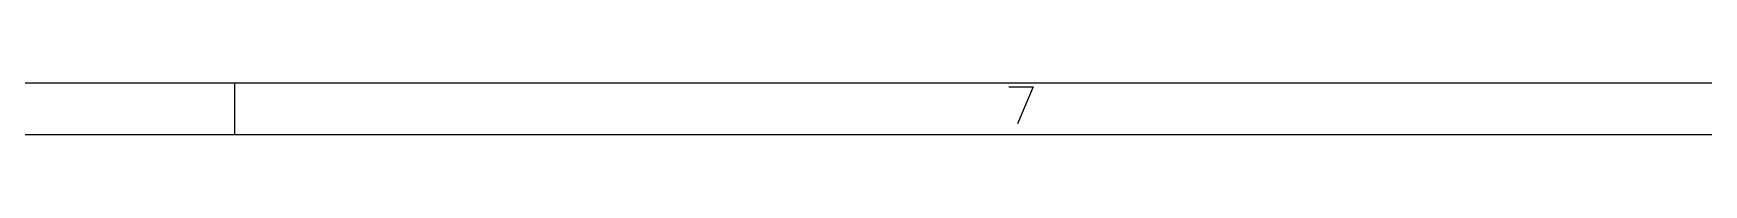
# Model space of a CAD drawing. Extents: x 4000 to 196000, y 4000 to 146000.
# Drawn here: x 129245 to 151910, y 4000 to 4700 of the extents above; entities that cross this region are included whole.
import ezdxf

# ---------------------------------------------------------------- set-up
doc = ezdxf.new("R2010")
doc.units = 0
doc.layers.add('BLACK', color=1, linetype='CONTINUOUS')

msp = doc.modelspace()

# ---------------------------------------------------------------- linework, layer by layer
at = {"layer": 'BLACK'}
for p, q in [((195300, 4700), (4700, 4700)), ((131980, 4000), (131980, 4700)), ((142480, 4650), (142810, 4650)), ((142810, 4650), (142600, 4150)), ((196000, 4000), (4000, 4000))]:
    msp.add_line(p, q, dxfattribs=at)

doc.saveas('drawing.dxf')
